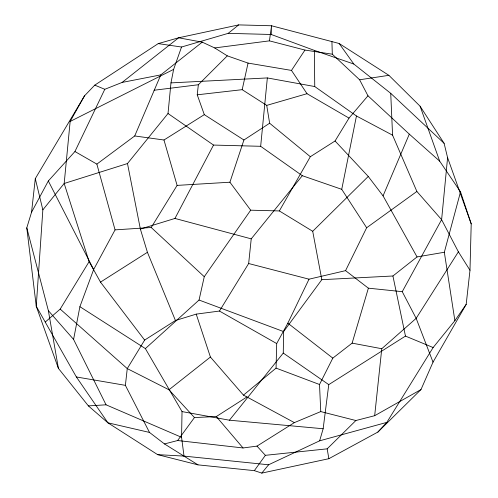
<?xml version="1.0" encoding="UTF-8"?>
<svg xmlns="http://www.w3.org/2000/svg" width="498" height="498" viewBox="0 0 498 498"><rect width="100%" height="100%" fill="white"/><g stroke="black" fill="none" stroke-linecap="round" stroke-linejoin="round"><path stroke-width="0.75" d="M466.184 304.365L454.879 320.662L433.136 347.542L386.822 422.379L319.635 440.823L268.578 464.783L184.017 456.1L181.565 437.312L182.031 411.585L145.372 348.594L79.898 306.687L93.655 269.511L115.057 229.877L96.867 164.11L74.937 151.523L48.318 180.967L31.548 212.241L26.792 227.86L36.254 306.27L58.397 368.358L88.395 405.907L107.898 422.808L157.629 454.643L198.005 464.864L254.341 470.647L261.805 473.1L328.861 458.695L377.895 432.052L420.991 389.548L433.023 362.139L466.184 304.365L469.988 270.271L471.208 223.87L460.526 191.867L439.697 161.165L409.312 134.136L367.972 95.797L359.612 79.773L332.303 54.195L304.95 50.068L269.418 40.855L214.706 47.933L202.244 42.149L178.62 37.792L158.221 43.619L94.757 85.139L84.511 95.846L35.29 178.645L31.548 212.241M182.031 411.585L229.435 420.206L283.262 353.07L283.63 331.587L321.82 279.689L312.707 231.284L279.347 210.94L250.687 210.187L229.914 182.218L243.92 140L269.636 123.23L266.729 105.389L242.184 89.677L197.233 94.807L198.353 84.747L227.3 55.851L248.054 63.09L291.486 70.417L307.017 93.699L349.017 118.094L367.972 95.797M198.005 464.864L164.477 443.936L149.5 432.432L125.39 385.346L127.258 368.595L144.638 340.084L175.439 320.5L196.224 314.126L210.417 357.054L243.466 395.126L276.066 368.122L276.689 343.558L287.838 323.165L309.021 279.185L345.568 270.644L366.646 227.76L416.876 191.45L392.573 135.182L390.725 93.325L353.81 64.03L339.15 43.494L271.553 25.765L238.654 24.9L178.62 37.792L122.103 82.431L104.792 89.298L74.937 151.523M353.81 64.03L314.375 50.398L271.223 34.48L271.553 25.765L269.418 40.855M35.29 178.645L42.847 209.845L36.254 306.27L76.375 376.961L107.898 422.808L149.5 432.432M84.511 95.846L70.15 121.456L64.18 183.482L89.111 261.643L100.496 282.123L144.638 340.084M42.847 209.845L64.18 183.482L127.488 163.543L168.019 113.513L170.97 82.892L173.628 69.384L181.527 47.024L228.202 33.347L271.223 34.48M339.15 43.494L388.876 75.323L420.107 106.23L444.104 143.318L447.59 157.648L441.614 219.668L402.247 291.672L416.16 318.34L433.023 362.139M366.646 227.76L341.74 189.327L302.311 175.701L260.659 146.306L267.345 77.931L314.748 86.546L356.456 115.99L392.573 135.182M196.224 314.126L219.456 311.051L248.658 263.523L251.229 238.853L302.311 175.701M164.477 443.936L177.643 440.531L243.036 447.963L256.993 446.115L294.374 422.621L320.756 411.585L355.883 420.524L374.677 415.699L381.767 348.725L416.16 318.34L458.384 251.814L441.614 219.668L416.876 191.45M319.635 440.823L323.152 428.753L328.761 384.624L405.465 336.088L433.136 347.542M181.565 437.312L106.055 404.806L73.58 339.418L79.898 306.687M341.74 189.327L356.456 115.99M242.184 89.677L248.054 63.09M145.372 348.594L199.044 300.039L204.267 276.707L250.687 210.187M454.879 320.662L444.328 252.262L460.526 191.867M320.756 411.585L319.511 384.5L332.807 358.124L352.123 343.134L368.383 288.174L345.568 270.644M96.867 164.11L134.721 135.96L160.81 74.874L202.244 42.149M444.328 252.262L417.05 256.931L383.062 195.87L409.312 134.136M175.439 320.5L147.42 252.293L140.368 229.055L174.96 218.441L213.518 145.067L260.659 146.306M279.347 210.94L310.329 156.708L335.061 140.99L349.017 118.094M45.399 321.932L60.19 309.096L89.111 261.643M115.057 229.877L151.211 227.493L177.107 185.393L163.973 140.006L134.721 135.96M291.486 70.417L304.95 50.068M254.341 470.647L265.384 455.321L327.167 448.841L355.883 420.524M177.643 440.531L194.444 417.554L216.325 416.558L246.927 396.962L294.374 422.621M261.805 473.1L268.578 464.783M377.895 432.052L386.822 422.379M312.707 231.284L368.252 176.441L335.061 140.99M228.202 33.347L238.654 24.9M60.19 309.096L127.258 368.595L168.984 389.778L210.417 357.054M321.82 279.689L392.922 275.992L417.05 256.931M100.496 282.123L147.42 252.293M163.973 140.006L204.305 114.646L243.92 140M374.677 415.699L420.991 389.548M70.15 121.456L173.628 69.384M266.729 105.389L307.017 93.699M122.103 82.431L160.81 74.874M359.612 79.773L388.876 75.323M154.063 90.244L198.353 84.747M88.395 405.907L106.055 404.806M177.107 185.393L229.914 182.218M170.97 82.892L267.345 77.931M157.629 454.643L184.017 456.1M229.435 420.206L323.152 428.753M368.383 288.174L402.247 291.672M158.221 43.619L181.527 47.024M76.375 376.961L125.39 385.346M352.123 343.134L381.767 348.725M248.658 263.523L309.021 279.185M174.96 218.441L251.229 238.853M199.044 300.039L283.63 331.587M276.066 368.122L319.511 384.5M94.757 85.139L104.792 89.298M243.466 395.126L246.927 396.962M219.456 311.051L276.689 343.558M214.706 47.933L227.3 55.851M168.019 113.513L213.518 145.067M283.262 353.07L328.761 384.624M287.838 323.165L332.807 358.124M269.636 123.23L310.329 156.708M151.211 227.493L204.267 276.707M390.725 93.325L444.104 143.318M168.984 389.778L194.444 417.554M256.993 446.115L265.384 455.321M26.792 227.86L48.362 310.652L73.58 339.418M216.325 416.558L243.036 447.963M368.252 176.441L383.062 195.87M458.384 251.814L469.988 270.271M48.318 180.967L93.655 269.511M447.59 157.648L471.208 223.87M420.107 106.23L439.697 161.165M197.233 94.807L204.305 114.646M392.922 275.992L405.465 336.088M127.488 163.543L140.368 229.055M48.362 310.652L58.397 368.358M327.167 448.841L328.861 458.695M331.917 41.427L332.303 54.195M314.375 50.398L314.748 86.546"/></g></svg>
